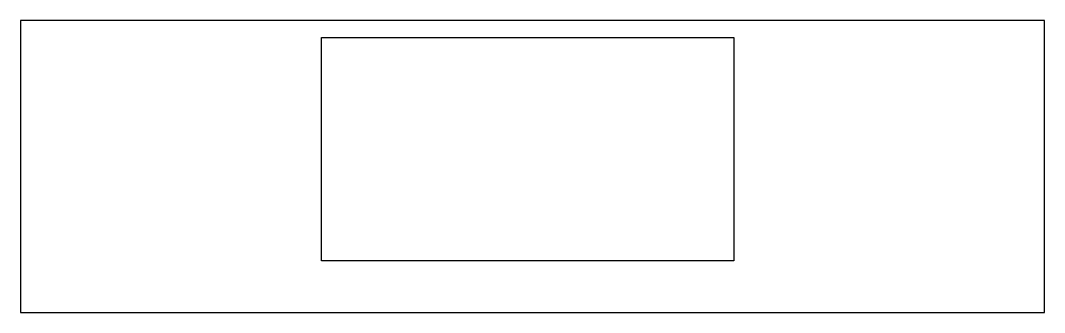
# Model space of a CAD drawing. Header units: millimetres. Extents: x -14.6 to 15.3, y 11.5 to 20.
import ezdxf

# ---------------------------------------------------------------- set-up
doc = ezdxf.new("R2010")
doc.units = ezdxf.units.MM
doc.layers.get('0').update_dxf_attribs({"linetype": 'CONTINUOUS'})

msp = doc.modelspace()

# ---------------------------------------------------------------- linework, layer by layer
for points in [[(15.25, 11.5), (15.25, 20), (-14.55, 20), (-14.55, 11.5)], [(-5.79, 19.5), (6.21, 19.5), (6.21, 13), (-5.79, 13)]]:
    msp.add_lwpolyline(points, close=True)

doc.saveas('drawing.dxf')
